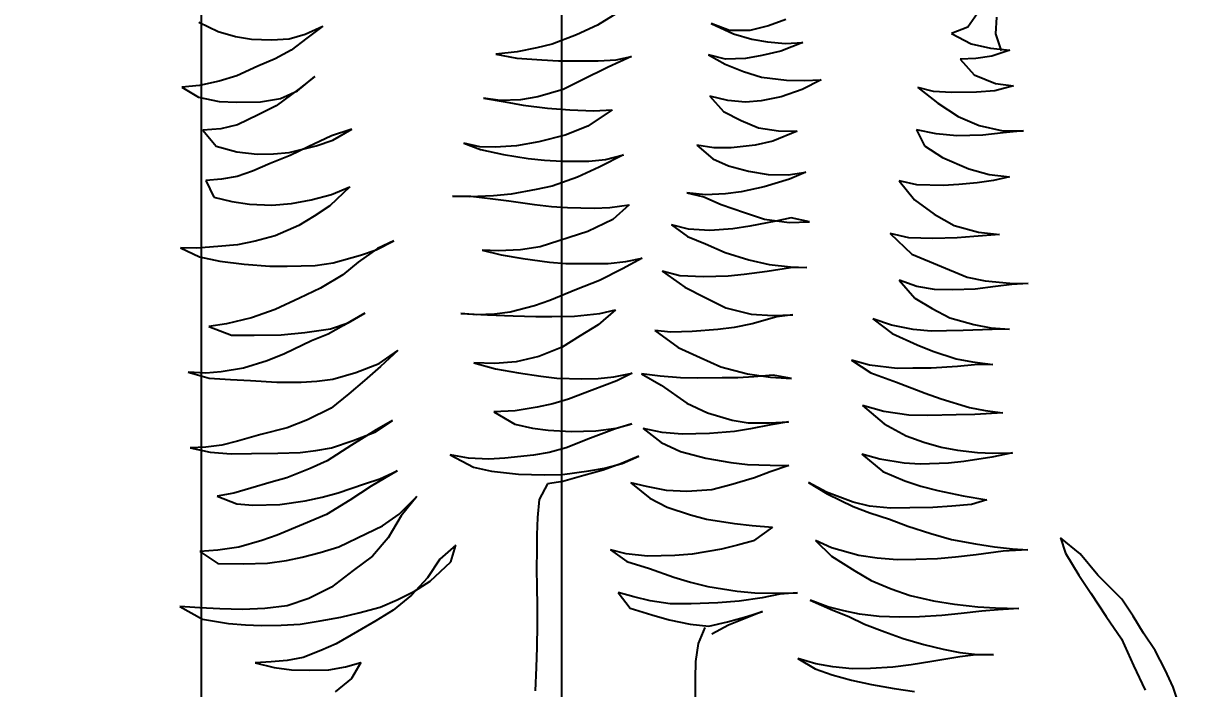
# Model space of a CAD drawing. Header units: metres. Extents: x -58 to 722, y -1100 to 345.
# Drawn here: x 36.4622 to 36.9452, y 104.2636 to 104.5405 of the extents above; entities that cross this region are included whole.
import ezdxf

# ---------------------------------------------------------------- set-up
doc = ezdxf.new("R2010")
doc.units = ezdxf.units.M
doc.header["$MEASUREMENT"] = 0
doc.linetypes.add('CENTER2', pattern=[1.125, 0.75, -0.125, 0.125, -0.125])
doc.linetypes.add('CENTERX2', pattern=[4, 2.5, -0.5, 0.5, -0.5])
doc.layers.get('0').update_dxf_attribs({"color": 255})
doc.layers.get('DEFPOINTS').update_dxf_attribs({"color": 250})
for name, color, linetype in [('FSR_ARQ_005VEGETACION', 64, 'Continuous'), ('FSR_ARQ_015COTAS', 125, 'Continuous'), ('FSR_ARQ_016EJES', 135, 'CENTER2')]:
    doc.layers.add(name, color=color, linetype=linetype)
doc.styles.add('style1', font='arial.ttf')
doc.dimstyles.new('PP_PACO', dxfattribs={"dimtxt": 0.18, "dimasz": 0.075, "dimexe": 0.075, "dimexo": 0, "dimgap": 0, "dimtad": 0, "dimtih": 1, "dimtoh": 1, "dimzin": 1, "dimdsep": 46, "dimtxsty": 'style1', "dimcen": 0.15, "dimse1": 1, "dimse2": 1, "dimclrd": 256, "dimclre": 256, "dimadec": 0, "dimazin": 0, "dimtfac": 1, "dimtmove": 0, "dimatfit": 3, "dimfxl": 0.075, "dimarcsym": 0})

# ---------------------------------------------------------------- blocks, each defined once
blk = doc.blocks.new('arbustos 01')
at = {"layer": 'FSR_ARQ_005VEGETACION', "color": 103}
for p, q in [((188.89472, -31.44592), (188.90008, -31.45369)), ((189.06209, -31.44699), (189.07142, -31.45276)), ((188.88722, -31.45676), (188.88681, -31.44906)), ((188.98425, -31.45004), (188.99225, -31.45306)), ((188.99225, -31.45306), (189.00094, -31.45523)), ((189.01877, -31.45188), (189.00844, -31.4567)), ((189.01034, -31.45518), (189.01877, -31.45188)), ((189.07142, -31.45276), (189.0811, -31.45717)), ((189.20661, -31.45682), (189.19845, -31.45312)), ((189.19845, -31.45312), (189.20573, -31.45869)), ((189.25576, -31.45133), (189.24681, -31.45566)), ((188.88462, -31.46454), (188.88722, -31.45676)), ((188.90774, -31.45652), (188.89861, -31.46136)), ((188.90008, -31.45369), (188.90774, -31.45652)), ((189.00844, -31.4567), (189.00003, -31.45915)), ((189.00094, -31.45523), (189.01034, -31.45518)), ((189.0811, -31.45717), (189.09233, -31.46143)), ((189.20573, -31.45869), (189.21301, -31.46426)), ((189.21393, -31.45897), (189.20661, -31.45682)), ((189.23874, -31.45794), (189.23137, -31.45921)), ((189.24681, -31.45566), (189.23874, -31.45794)), ((188.88969, -31.46329), (188.88079, -31.4642)), ((188.88079, -31.4642), (188.88913, -31.46704)), ((188.89861, -31.46136), (188.88969, -31.46329)), ((188.98445, -31.46116), (188.97642, -31.46071)), ((188.97642, -31.46071), (188.98662, -31.46478)), ((188.99283, -31.46042), (188.98445, -31.46116)), ((189.00003, -31.45915), (188.99283, -31.46042)), ((189.09233, -31.46143), (189.09949, -31.46323)), ((189.09949, -31.46323), (189.10852, -31.46506)), ((189.22213, -31.45943), (189.21393, -31.45897)), ((189.23137, -31.45921), (189.22213, -31.45943)), ((188.88913, -31.46704), (188.89647, -31.46817)), ((188.89647, -31.46817), (188.90364, -31.46844)), ((188.90364, -31.46844), (188.89722, -31.4757)), ((188.98662, -31.46478), (188.99548, -31.46678)), ((188.99548, -31.46678), (189.00299, -31.46808)), ((189.00299, -31.46808), (189.01222, -31.46837)), ((189.01222, -31.46837), (189.02011, -31.46643)), ((189.02011, -31.46643), (189.01236, -31.47077)), ((189.06282, -31.46872), (189.05566, -31.46725)), ((189.05566, -31.46725), (189.06654, -31.47219)), ((189.07102, -31.46917), (189.06282, -31.46872)), ((189.0782, -31.46927), (189.07102, -31.46917)), ((189.08949, -31.46925), (189.0782, -31.46927)), ((189.09719, -31.46867), (189.08949, -31.46925)), ((189.10866, -31.46797), (189.09719, -31.46867)), ((189.10852, -31.46506), (189.11843, -31.46605)), ((189.11843, -31.46605), (189.10866, -31.46797)), ((189.21301, -31.46426), (189.22047, -31.46829)), ((189.22047, -31.46829), (189.22846, -31.47165)), ((189.00393, -31.47407), (188.99552, -31.4767)), ((189.01236, -31.47077), (189.00393, -31.47407)), ((189.06654, -31.47219), (189.0786, -31.47817)), ((189.22846, -31.47165), (189.23815, -31.47606)), ((188.88742, -31.47967), (188.87903, -31.48076)), ((188.89722, -31.4757), (188.88742, -31.47967)), ((188.97583, -31.47831), (188.96797, -31.47803)), ((188.96797, -31.47803), (188.9768, -31.48243)), ((188.98404, -31.47808), (188.97583, -31.47831)), ((188.99552, -31.4767), (188.98404, -31.47808)), ((189.0786, -31.47817), (189.08726, -31.48239)), ((189.21019, -31.48303), (189.20207, -31.47642)), ((189.20207, -31.47642), (189.20934, -31.48216)), ((189.23815, -31.47606), (189.24632, -31.47856)), ((189.24632, -31.47856), (189.25536, -31.48057)), ((188.87903, -31.48076), (188.88771, -31.4831)), ((188.88771, -31.4831), (188.89608, -31.48372)), ((188.89608, -31.48372), (188.90771, -31.48388)), ((188.90771, -31.48388), (188.91609, -31.48331)), ((188.9233, -31.48153), (188.91397, -31.48875)), ((188.91609, -31.48331), (188.9233, -31.48153)), ((188.9768, -31.48243), (188.9865, -31.48581)), ((189.0111, -31.48751), (189.01951, -31.48557)), ((189.01951, -31.48557), (189.01308, -31.49266)), ((189.08726, -31.48239), (189.09901, -31.4858)), ((189.20934, -31.48216), (189.22001, -31.49)), ((189.218, -31.48656), (189.21019, -31.48303)), ((189.25536, -31.48057), (189.26355, -31.48136)), ((189.26355, -31.48136), (189.25597, -31.48605)), ((188.91397, -31.48875), (188.90465, -31.49495)), ((188.9865, -31.48581), (188.99571, -31.48764)), ((188.99571, -31.48764), (189.00289, -31.48825)), ((189.00289, -31.48825), (189.0111, -31.48751)), ((189.1058, -31.48965), (189.09449, -31.49103)), ((189.09901, -31.4858), (189.10703, -31.48727)), ((189.11402, -31.48822), (189.1058, -31.48965)), ((189.10703, -31.48727), (189.11643, -31.48757)), ((189.12414, -31.48648), (189.11402, -31.48822)), ((189.11643, -31.48757), (189.12414, -31.48648)), ((189.22721, -31.48822), (189.218, -31.48656)), ((189.22001, -31.49), (189.22833, -31.49422)), ((189.23815, -31.48837), (189.22721, -31.48822)), ((189.24637, -31.48797), (189.23815, -31.48837)), ((189.25597, -31.48605), (189.24637, -31.48797)), ((188.90465, -31.49495), (188.89485, -31.4991)), ((189.01308, -31.49266), (189.00499, -31.49683)), ((189.0731, -31.49228), (189.06456, -31.49182)), ((189.06456, -31.49182), (189.07592, -31.49933)), ((189.08422, -31.49192), (189.0731, -31.49228)), ((189.09449, -31.49103), (189.08422, -31.49192)), ((189.22833, -31.49422), (189.23784, -31.49879)), ((188.88404, -31.50151), (188.87447, -31.50155)), ((188.87447, -31.50155), (188.88386, -31.50254)), ((188.89485, -31.4991), (188.88404, -31.50151)), ((188.9148, -31.50296), (188.92389, -31.50103)), ((188.92389, -31.50103), (188.9202, -31.5085)), ((188.98766, -31.50155), (188.97911, -31.50178)), ((188.99691, -31.50014), (188.98766, -31.50155)), ((189.00499, -31.49683), (188.99691, -31.50014)), ((189.07592, -31.49933), (189.08629, -31.50358)), ((189.1938, -31.50589), (189.18498, -31.50081)), ((189.18498, -31.50081), (189.19434, -31.50385)), ((189.23784, -31.49879), (189.24551, -31.50061)), ((189.24551, -31.50061), (189.25388, -31.50123)), ((189.25388, -31.50123), (189.2478, -31.50868)), ((188.88386, -31.50254), (188.89325, -31.50352)), ((188.89325, -31.50352), (188.90521, -31.50385)), ((188.90521, -31.50385), (188.9148, -31.50296)), ((188.97911, -31.50178), (188.99033, -31.50638)), ((188.99033, -31.50638), (188.99851, -31.5082)), ((189.08629, -31.50358), (189.09856, -31.50665)), ((189.09856, -31.50665), (189.10879, -31.5085)), ((189.20146, -31.50856), (189.1938, -31.50589)), ((189.19434, -31.50385), (189.20522, -31.50895)), ((188.9202, -31.5085), (188.91192, -31.51386)), ((188.99851, -31.5082), (189.00961, -31.50937)), ((189.00961, -31.50937), (189.01764, -31.50948)), ((189.01764, -31.50948), (189.02553, -31.50822)), ((189.02553, -31.50822), (189.01809, -31.51445)), ((189.10879, -31.5085), (189.1187, -31.50915)), ((189.12552, -31.51026), (189.11489, -31.51251)), ((189.1187, -31.50915), (189.12588, -31.5089)), ((189.13326, -31.50729), (189.12552, -31.51026)), ((189.12588, -31.5089), (189.13326, -31.50729)), ((189.2139, -31.51163), (189.20146, -31.50856)), ((189.20522, -31.50895), (189.21354, -31.513)), ((189.22124, -31.51225), (189.2139, -31.51163)), ((189.22877, -31.51235), (189.22124, -31.51225)), ((189.23819, -31.51128), (189.22877, -31.51235)), ((189.2478, -31.50868), (189.23819, -31.51128)), ((188.91192, -31.51386), (188.89971, -31.51917)), ((189.01086, -31.51777), (189.0016, -31.52021)), ((189.01809, -31.51445), (189.01086, -31.51777)), ((189.06767, -31.51478), (189.05932, -31.51261)), ((189.05932, -31.51261), (189.0707, -31.51841)), ((189.07535, -31.51557), (189.06767, -31.51478)), ((189.08783, -31.51557), (189.07535, -31.51557)), ((189.09588, -31.51516), (189.08783, -31.51557)), ((189.10341, -31.51441), (189.09588, -31.51516)), ((189.11489, -31.51251), (189.10341, -31.51441)), ((189.21354, -31.513), (189.22272, -31.51671)), ((189.22272, -31.51671), (189.23088, -31.52024)), ((188.89027, -31.52177), (188.88085, -31.52284)), ((188.88085, -31.52284), (188.88835, -31.52448)), ((188.89971, -31.51917), (188.89027, -31.52177)), ((188.98328, -31.52184), (188.97509, -31.5207)), ((188.97509, -31.5207), (188.98257, -31.52388)), ((188.99251, -31.52179), (188.98328, -31.52184)), ((189.0016, -31.52021), (188.99251, -31.52179)), ((189.0707, -31.51841), (189.08072, -31.52299)), ((189.08072, -31.52299), (189.09229, -31.52708)), ((189.23088, -31.52024), (189.23803, -31.52273)), ((189.23803, -31.52273), (189.2452, -31.52386)), ((188.88835, -31.52448), (188.89586, -31.52561)), ((188.89586, -31.52561), (188.90439, -31.52641)), ((188.90439, -31.52641), (188.91157, -31.52685)), ((188.91157, -31.52685), (188.92371, -31.5265)), ((188.92371, -31.5265), (188.93195, -31.52473)), ((188.93195, -31.52473), (188.92482, -31.53353)), ((188.98257, -31.52388), (188.99432, -31.52746)), ((188.99432, -31.52746), (189.00489, -31.52983)), ((189.09229, -31.52708), (189.0998, -31.52872)), ((189.19432, -31.53103), (189.18599, -31.5275)), ((189.18599, -31.5275), (189.1951, -31.53617)), ((189.2452, -31.52386), (189.25254, -31.52447)), ((189.25254, -31.52447), (189.24884, -31.53228)), ((188.92482, -31.53353), (188.91567, -31.54007)), ((189.00489, -31.52983), (189.01223, -31.53061)), ((189.01223, -31.53061), (189.02145, -31.53108)), ((189.02229, -31.53212), (189.01421, -31.5356)), ((189.02145, -31.53108), (189.03002, -31.53017)), ((189.03002, -31.53017), (189.02229, -31.53212)), ((189.0998, -31.52872), (189.11139, -31.53076)), ((189.11238, -31.53385), (189.10056, -31.53557)), ((189.11139, -31.53076), (189.11942, -31.53155)), ((189.11974, -31.53293), (189.11238, -31.53385)), ((189.11942, -31.53155), (189.13036, -31.53204)), ((189.13002, -31.5317), (189.11974, -31.53293)), ((189.1384, -31.53181), (189.13002, -31.5317)), ((189.13036, -31.53204), (189.1384, -31.53181)), ((189.20386, -31.53338), (189.19432, -31.53103)), ((189.2129, -31.53522), (189.20386, -31.53338)), ((189.24884, -31.53228), (189.24044, -31.53422)), ((189.01421, -31.5356), (189.00339, -31.53938)), ((189.06566, -31.53698), (189.05678, -31.53583)), ((189.05678, -31.53583), (189.06438, -31.5426)), ((189.07301, -31.53725), (189.06566, -31.53698)), ((189.08532, -31.53707), (189.07301, -31.53725)), ((189.09268, -31.53649), (189.08532, -31.53707)), ((189.10056, -31.53557), (189.09268, -31.53649)), ((189.1951, -31.53617), (189.20239, -31.54106)), ((189.22195, -31.53585), (189.2129, -31.53522)), ((189.23239, -31.53548), (189.22195, -31.53585)), ((189.24044, -31.53422), (189.23239, -31.53548)), ((188.91567, -31.54007), (188.90653, -31.54525)), ((188.97341, -31.54359), (188.98181, -31.54182)), ((188.98281, -31.54389), (188.97341, -31.54359)), ((188.98181, -31.54182), (188.98897, -31.54329)), ((188.99411, -31.54233), (188.98281, -31.54389)), ((188.98897, -31.54329), (189.00091, -31.54567)), ((189.00339, -31.53938), (188.99411, -31.54233)), ((189.06438, -31.5426), (189.07594, -31.54806)), ((189.20239, -31.54106), (189.20951, -31.54526)), ((188.89521, -31.54834), (188.88545, -31.54941)), ((188.88545, -31.54941), (188.8974, -31.55042)), ((188.90653, -31.54525), (188.89521, -31.54834)), ((188.93606, -31.54907), (188.92602, -31.55851)), ((188.92749, -31.551), (188.93606, -31.54907)), ((189.00091, -31.54567), (189.00876, -31.54681)), ((189.00876, -31.54681), (189.01952, -31.54764)), ((189.01952, -31.54764), (189.02927, -31.54709)), ((189.02927, -31.54709), (189.03717, -31.54497)), ((189.03717, -31.54497), (189.02974, -31.55034)), ((189.07594, -31.54806), (189.0979, -31.5552)), ((189.20951, -31.54526), (189.22039, -31.55002)), ((189.22039, -31.55002), (189.22976, -31.55254)), ((188.8974, -31.55042), (188.90509, -31.55104)), ((188.90509, -31.55104), (188.91637, -31.55137)), ((188.91637, -31.55137), (188.92749, -31.551)), ((189.02149, -31.55382), (189.01237, -31.5578)), ((189.02974, -31.55034), (189.02149, -31.55382)), ((189.0979, -31.5552), (189.10694, -31.55652)), ((189.17379, -31.55657), (189.16564, -31.55236)), ((189.16564, -31.55236), (189.17312, -31.55588)), ((189.22976, -31.55254), (189.23794, -31.55419)), ((189.23794, -31.55419), (189.247, -31.555)), ((189.247, -31.555), (189.25673, -31.55582)), ((188.92602, -31.55851), (188.90039, -31.56927)), ((189.01237, -31.5578), (189.00138, -31.56124)), ((189.05831, -31.56201), (189.05081, -31.56037)), ((189.05081, -31.56037), (189.0598, -31.56528)), ((189.10586, -31.56061), (189.09353, -31.56232)), ((189.11597, -31.55886), (189.10586, -31.56061)), ((189.10694, -31.55652), (189.11719, -31.557)), ((189.12472, -31.55676), (189.11597, -31.55886)), ((189.11719, -31.557), (189.12472, -31.55676)), ((189.17312, -31.55588), (189.18209, -31.56233)), ((189.18094, -31.55906), (189.17379, -31.55657)), ((189.19355, -31.56265), (189.18094, -31.55906)), ((189.25548, -31.55973), (189.24605, -31.56183)), ((189.26426, -31.55558), (189.25548, -31.55973)), ((189.25673, -31.55582), (189.26426, -31.55558)), ((188.98219, -31.5644), (188.97466, -31.56481)), ((188.97466, -31.56481), (188.98218, -31.56491)), ((188.98218, -31.56491), (188.99293, -31.5666)), ((188.99195, -31.56333), (188.98219, -31.5644)), ((189.00138, -31.56124), (188.99195, -31.56333)), ((189.0665, -31.56281), (189.05831, -31.56201)), ((189.0598, -31.56528), (189.0705, -31.57073)), ((189.07385, -31.56291), (189.0665, -31.56281)), ((189.08599, -31.5629), (189.07385, -31.56291)), ((189.09353, -31.56232), (189.08599, -31.5629)), ((189.18209, -31.56233), (189.1892, -31.56807)), ((189.20191, -31.56379), (189.19355, -31.56265)), ((189.2149, -31.56414), (189.20191, -31.56379)), ((189.22293, -31.56408), (189.2149, -31.56414)), ((189.23474, -31.56321), (189.22293, -31.56408)), ((189.24605, -31.56183), (189.23474, -31.56321)), ((188.89216, -31.57087), (188.88069, -31.57191)), ((188.90039, -31.56927), (188.89216, -31.57087)), ((188.92376, -31.57352), (188.93184, -31.57055)), ((188.93184, -31.57055), (188.92471, -31.57884)), ((188.99293, -31.5666), (189.00351, -31.56794)), ((189.00351, -31.56794), (189.01103, -31.56872)), ((189.01103, -31.56872), (189.02231, -31.56905)), ((189.02231, -31.56905), (189.03326, -31.56851)), ((189.04149, -31.5664), (189.03096, -31.57378)), ((189.03326, -31.56851), (189.04149, -31.5664)), ((189.0705, -31.57073), (189.08104, -31.57497)), ((189.1892, -31.56807), (189.19954, -31.57436)), ((188.88069, -31.57191), (188.87231, -31.57214)), ((188.87231, -31.57214), (188.87983, -31.57258)), ((188.87983, -31.57258), (188.88734, -31.57354)), ((188.88734, -31.57354), (188.89673, -31.57469)), ((188.89673, -31.57469), (188.90715, -31.57501)), ((188.90715, -31.57501), (188.91553, -31.57495)), ((188.91553, -31.57495), (188.92376, -31.57352)), ((189.03096, -31.57378), (189.02166, -31.57861)), ((189.08104, -31.57497), (189.09346, -31.57993)), ((189.19954, -31.57436), (189.20923, -31.57894)), ((188.92471, -31.57884), (188.91661, -31.58368)), ((189.02166, -31.57861), (189.01202, -31.58344)), ((189.09346, -31.57993), (189.1006, -31.58242)), ((189.20923, -31.57894), (189.22044, -31.58422)), ((188.91661, -31.58368), (188.90852, -31.58802)), ((188.99026, -31.58691), (188.98103, -31.58661)), ((188.98103, -31.58661), (188.98854, -31.58757)), ((188.98854, -31.58757), (188.99995, -31.5908)), ((189.00036, -31.58636), (188.99026, -31.58691)), ((189.01202, -31.58344), (189.00036, -31.58636)), ((189.07029, -31.58594), (189.06313, -31.58431)), ((189.06313, -31.58431), (189.07108, -31.59125)), ((189.08207, -31.5873), (189.07029, -31.58594)), ((189.0925, -31.58744), (189.08207, -31.5873)), ((189.09985, -31.58737), (189.0925, -31.58744)), ((189.11046, -31.587), (189.09985, -31.58737)), ((189.1006, -31.58242), (189.11185, -31.58531)), ((189.12226, -31.58665), (189.11046, -31.587)), ((189.11185, -31.58531), (189.11902, -31.58626)), ((189.11902, -31.58626), (189.12722, -31.58654)), ((189.13458, -31.58596), (189.12226, -31.58665)), ((189.12722, -31.58654), (189.13458, -31.58596)), ((189.18667, -31.59026), (189.17904, -31.58588)), ((189.17904, -31.58588), (189.18888, -31.59149)), ((189.22044, -31.58422), (189.23133, -31.58796)), ((188.88948, -31.59255), (188.88092, -31.59329)), ((188.89736, -31.59112), (188.88948, -31.59255)), ((188.90852, -31.58802), (188.89736, -31.59112)), ((188.92537, -31.59338), (188.93549, -31.59146)), ((188.94407, -31.5885), (188.93509, -31.59522)), ((188.93549, -31.59146), (188.94407, -31.5885)), ((188.99995, -31.5908), (189.00814, -31.59245)), ((189.00814, -31.59245), (189.01582, -31.59341)), ((189.07108, -31.59125), (189.07939, -31.59632)), ((189.19484, -31.5931), (189.18667, -31.59026)), ((189.18888, -31.59149), (189.19601, -31.59551)), ((189.23133, -31.58796), (189.24292, -31.59085)), ((189.25111, -31.59199), (189.24063, -31.59595)), ((189.24292, -31.59085), (189.25111, -31.59199)), ((188.88092, -31.59329), (188.88895, -31.5934)), ((188.88895, -31.5934), (188.90228, -31.59392)), ((188.90228, -31.59392), (188.90997, -31.59402)), ((188.90997, -31.59402), (188.91715, -31.59412)), ((188.91715, -31.59412), (188.92537, -31.59338)), ((188.93509, -31.59522), (188.92356, -31.60054)), ((189.01582, -31.59341), (189.02761, -31.59425)), ((189.02761, -31.59425), (189.03752, -31.59456)), ((189.04488, -31.5938), (189.03417, -31.6017)), ((189.03752, -31.59456), (189.04488, -31.5938)), ((189.07939, -31.59632), (189.08769, -31.60157)), ((189.20679, -31.59481), (189.19484, -31.5931)), ((189.19601, -31.59551), (189.20366, -31.5987)), ((189.21772, -31.59581), (189.20679, -31.59481)), ((189.2302, -31.59598), (189.21772, -31.59581)), ((189.24063, -31.59595), (189.2302, -31.59598)), ((188.91634, -31.60334), (188.90552, -31.60696)), ((188.92356, -31.60054), (188.91634, -31.60334)), ((189.03417, -31.6017), (189.02385, -31.60634)), ((189.08769, -31.60157), (189.09858, -31.60582)), ((189.1724, -31.60904), (189.16376, -31.60311)), ((189.16376, -31.60311), (189.17169, -31.61057)), ((189.20366, -31.5987), (189.21606, -31.60468)), ((188.89798, -31.60839), (188.88856, -31.60963)), ((188.90552, -31.60696), (188.89798, -31.60839)), ((188.9539, -31.60762), (188.94493, -31.61348)), ((188.94566, -31.6099), (188.9539, -31.60762)), ((189.02385, -31.60634), (189.01439, -31.61066)), ((189.09858, -31.60582), (189.10897, -31.60835)), ((189.10897, -31.60835), (189.11888, -31.60917)), ((189.12863, -31.60879), (189.1185, -31.61156)), ((189.11888, -31.60917), (189.12863, -31.60879)), ((189.18311, -31.61329), (189.1724, -31.60904)), ((189.21606, -31.60468), (189.22422, -31.60787)), ((189.22422, -31.60787), (189.23512, -31.61126)), ((188.88856, -31.60963), (188.89711, -31.60975)), ((188.89711, -31.60975), (188.90496, -31.61054)), ((188.90496, -31.61054), (188.91709, -31.61122)), ((188.91709, -31.61122), (188.92564, -31.61134)), ((188.92564, -31.61134), (188.93282, -31.61143)), ((188.93282, -31.61143), (188.94566, -31.6099)), ((188.94493, -31.61348), (188.93308, -31.61776)), ((188.98166, -31.61603), (188.99023, -31.61443)), ((188.99023, -31.61443), (188.99911, -31.61524)), ((189.00203, -31.61391), (188.99141, -31.61548)), ((189.01439, -31.61066), (189.00203, -31.61391)), ((189.05111, -31.61389), (189.04197, -31.61907)), ((189.04237, -31.61497), (189.05111, -31.61389)), ((189.06391, -31.61526), (189.05538, -31.61361)), ((189.05538, -31.61361), (189.06252, -31.61713)), ((189.10788, -31.61347), (189.0976, -31.61504)), ((189.1185, -31.61156), (189.10788, -31.61347)), ((189.17169, -31.61057), (189.17913, -31.617)), ((189.19384, -31.61634), (189.18311, -31.61329)), ((189.23512, -31.61126), (189.24535, -31.61294)), ((189.24535, -31.61294), (189.25253, -31.61355)), ((189.26074, -31.61315), (189.25096, -31.61592)), ((189.25253, -31.61355), (189.26074, -31.61315)), ((188.93308, -31.61776), (188.91984, -31.62288)), ((188.99141, -31.61548), (188.98166, -31.61603)), ((188.99911, -31.61524), (189.00646, -31.61568)), ((189.00646, -31.61568), (189.01381, -31.61578)), ((189.01381, -31.61578), (189.02526, -31.61594)), ((189.02526, -31.61594), (189.03296, -31.6157)), ((189.04197, -31.61907), (189.03006, -31.62746)), ((189.03296, -31.6157), (189.04237, -31.61497)), ((189.06252, -31.61713), (189.07392, -31.62138)), ((189.07108, -31.61605), (189.06391, -31.61526)), ((189.0786, -31.61615), (189.07108, -31.61605)), ((189.09023, -31.61596), (189.0786, -31.61615)), ((189.0976, -31.61504), (189.09023, -31.61596)), ((189.17913, -31.617), (189.1864, -31.62308)), ((189.20118, -31.6173), (189.19384, -31.61634)), ((189.20836, -31.61774), (189.20118, -31.6173)), ((189.21964, -31.61772), (189.20836, -31.61774)), ((189.23179, -31.61703), (189.21964, -31.61772)), ((189.24103, -31.61647), (189.23179, -31.61703)), ((189.25096, -31.61592), (189.24103, -31.61647)), ((188.91984, -31.62288), (188.91245, -31.62552)), ((189.07392, -31.62138), (189.0848, -31.62564)), ((189.1864, -31.62308), (189.19452, -31.62969)), ((188.89941, -31.62944), (188.8922, -31.63089)), ((188.91245, -31.62552), (188.89941, -31.62944)), ((188.94883, -31.62858), (188.9388, -31.63699)), ((188.93905, -31.63135), (188.94883, -31.62858)), ((189.03006, -31.62746), (189.0206, -31.63195)), ((189.0848, -31.62564), (189.09212, -31.62779)), ((189.09212, -31.62779), (189.09929, -31.62925)), ((189.09929, -31.62925), (189.10952, -31.63093)), ((189.19452, -31.62969), (189.20556, -31.63514)), ((188.8922, -31.63089), (188.88398, -31.63197)), ((188.88398, -31.63197), (188.89697, -31.63266)), ((188.89697, -31.63266), (188.90552, -31.63278)), ((188.90552, -31.63278), (188.91868, -31.63313)), ((188.91868, -31.63313), (188.9274, -31.63307)), ((188.9274, -31.63307), (188.93905, -31.63135)), ((189.00909, -31.63538), (189.00173, -31.63648)), ((189.0206, -31.63195), (189.00909, -31.63538)), ((189.10952, -31.63093), (189.11926, -31.6314)), ((189.11926, -31.6314), (189.10961, -31.63709)), ((189.17436, -31.64087), (189.16623, -31.63546)), ((189.16623, -31.63546), (189.17369, -31.63984)), ((189.20556, -31.63514), (189.21491, -31.63886)), ((188.9388, -31.63699), (188.92864, -31.64249)), ((188.99181, -31.63651), (188.9831, -31.63605)), ((188.9831, -31.63605), (188.99128, -31.63753)), ((188.99128, -31.63753), (189.00066, -31.63937)), ((189.00173, -31.63648), (188.99181, -31.63651)), ((189.00066, -31.63937), (189.008, -31.64049)), ((189.008, -31.64049), (189.01961, -31.64151)), ((189.03226, -31.64185), (189.04151, -31.64095)), ((189.04151, -31.64095), (189.05025, -31.63919)), ((189.05025, -31.63919), (189.04196, -31.64557)), ((189.06273, -31.63901), (189.05558, -31.63704)), ((189.05558, -31.63704), (189.06358, -31.63954)), ((189.07212, -31.64017), (189.06273, -31.63901)), ((189.06358, -31.63954), (189.07464, -31.64362)), ((189.08357, -31.64049), (189.07212, -31.64017)), ((189.09418, -31.63995), (189.08357, -31.64049)), ((189.10138, -31.63903), (189.09418, -31.63995)), ((189.10961, -31.63709), (189.10138, -31.63903)), ((189.17369, -31.63984), (189.18522, -31.64683)), ((189.18439, -31.64477), (189.17436, -31.64087)), ((189.21491, -31.63886), (189.22701, -31.64193)), ((188.92056, -31.64546), (188.91249, -31.64775)), ((188.92864, -31.64249), (188.92056, -31.64546)), ((189.01961, -31.64151), (189.03226, -31.64185)), ((189.04196, -31.64557), (189.03301, -31.64973)), ((189.07464, -31.64362), (189.08586, -31.64805)), ((189.19444, -31.64816), (189.18439, -31.64477)), ((189.22701, -31.64193), (189.23791, -31.64498)), ((189.23791, -31.64498), (189.24507, -31.64679)), ((188.88852, -31.6505), (188.87946, -31.65038)), ((188.87946, -31.65038), (188.88901, -31.65239)), ((188.8957, -31.65025), (188.88852, -31.6505)), ((188.90495, -31.64918), (188.8957, -31.65025)), ((188.91249, -31.64775), (188.90495, -31.64918)), ((188.94921, -31.65098), (188.93953, -31.65906)), ((188.9408, -31.65326), (188.94921, -31.65098)), ((189.03301, -31.64973), (189.02134, -31.65282)), ((189.05995, -31.65539), (189.0523, -31.65187)), ((189.0523, -31.65187), (189.06029, -31.6554)), ((189.08586, -31.64805), (189.0937, -31.65021)), ((189.0937, -31.65021), (189.10103, -31.6515)), ((189.10103, -31.6515), (189.11418, -31.65288)), ((189.13951, -31.65134), (189.12866, -31.65701)), ((189.13111, -31.65294), (189.13951, -31.65134)), ((189.18522, -31.64683), (189.19641, -31.65417)), ((189.2016, -31.64928), (189.19444, -31.64816)), ((189.20894, -31.65023), (189.2016, -31.64928)), ((189.2192, -31.65054), (189.20894, -31.65023)), ((189.23133, -31.65071), (189.2192, -31.65054)), ((189.24074, -31.65084), (189.23133, -31.65071)), ((189.25049, -31.65011), (189.24074, -31.65084)), ((189.24507, -31.64679), (189.25258, -31.64775)), ((189.25975, -31.64802), (189.25049, -31.65011)), ((189.25258, -31.64775), (189.25975, -31.64802)), ((188.88901, -31.65239), (188.90197, -31.65444)), ((188.90197, -31.65444), (188.90914, -31.65522)), ((188.90914, -31.65522), (188.92213, -31.65557)), ((188.92213, -31.65557), (188.92966, -31.65516)), ((188.92966, -31.65516), (188.9408, -31.65326)), ((188.99154, -31.65617), (188.98299, -31.65623)), ((188.98299, -31.65623), (188.9915, -31.65925)), ((189.00198, -31.6558), (188.99154, -31.65617)), ((189.00968, -31.65488), (189.00198, -31.6558)), ((189.02134, -31.65282), (189.00968, -31.65488)), ((189.06812, -31.65755), (189.05995, -31.65539)), ((189.06029, -31.6554), (189.0688, -31.65842)), ((189.11418, -31.65288), (189.1217, -31.65332)), ((189.12866, -31.65701), (189.12043, -31.65895)), ((189.1217, -31.65332), (189.13111, -31.65294)), ((189.19641, -31.65417), (189.20422, -31.65769)), ((188.93953, -31.65906), (188.92921, -31.66336)), ((188.9915, -31.65925), (188.99882, -31.66191)), ((188.99882, -31.66191), (189.00972, -31.66514)), ((189.07546, -31.65868), (189.06812, -31.65755)), ((189.0688, -31.65842), (189.07765, -31.66093)), ((189.08758, -31.66038), (189.07546, -31.65868)), ((189.07765, -31.66093), (189.08736, -31.66363)), ((189.09595, -31.6605), (189.08758, -31.66038)), ((189.10793, -31.66032), (189.09595, -31.6605)), ((189.12043, -31.65895), (189.10793, -31.66032)), ((189.17202, -31.66238), (189.16403, -31.65869)), ((189.16403, -31.65869), (189.17607, -31.66586)), ((189.17916, -31.6647), (189.17202, -31.66238)), ((189.20422, -31.65769), (189.21511, -31.66194)), ((189.21511, -31.66194), (189.22226, -31.66392)), ((188.9141, -31.66777), (188.90227, -31.67035)), ((188.92182, -31.66583), (188.9141, -31.66777)), ((188.92921, -31.66336), (188.92182, -31.66583)), ((188.97382, -31.66414), (188.9652, -31.66932)), ((188.96556, -31.66864), (188.97382, -31.66414)), ((189.00972, -31.66514), (189.01858, -31.66748)), ((189.01858, -31.66748), (189.03002, -31.66832)), ((189.03002, -31.66832), (189.03943, -31.66777)), ((189.03943, -31.66777), (189.04869, -31.66601)), ((189.05606, -31.66423), (189.04725, -31.67129)), ((189.04869, -31.66601), (189.05606, -31.66423)), ((189.08736, -31.66363), (189.09453, -31.66475)), ((189.09453, -31.66475), (189.09836, -31.67199)), ((189.17607, -31.66586), (189.1859, -31.67232)), ((189.19125, -31.66897), (189.17916, -31.6647)), ((189.22226, -31.66392), (189.23163, -31.66678)), ((189.23163, -31.66678), (189.23963, -31.66912)), ((188.90227, -31.67035), (188.8913, -31.67208)), ((188.8913, -31.67208), (188.89846, -31.67423)), ((188.94564, -31.67504), (188.95318, -31.67326)), ((188.9652, -31.66932), (188.95316, -31.67514)), ((188.95318, -31.67326), (188.96556, -31.66864)), ((189.04725, -31.67129), (189.03916, -31.67546)), ((189.09836, -31.67199), (189.09916, -31.68029)), ((189.16307, -31.67868), (189.15498, -31.67053)), ((189.15498, -31.67053), (189.16221, -31.67952)), ((189.1859, -31.67232), (189.19675, -31.67896)), ((189.19874, -31.67095), (189.19125, -31.66897)), ((189.20659, -31.6726), (189.19874, -31.67095)), ((189.21836, -31.6743), (189.20659, -31.6726)), ((189.24731, -31.67042), (189.2382, -31.67405)), ((189.23963, -31.66912), (189.24731, -31.67042)), ((188.89846, -31.67423), (188.90751, -31.67504)), ((188.90751, -31.67504), (188.91639, -31.67567)), ((188.91639, -31.67567), (188.92699, -31.67581)), ((188.92699, -31.67581), (188.93588, -31.67593)), ((188.93588, -31.67593), (188.94564, -31.67504)), ((188.94542, -31.67812), (188.93632, -31.68107)), ((188.95316, -31.67514), (188.94542, -31.67812)), ((189.03916, -31.67546), (189.02834, -31.67907)), ((189.17087, -31.68408), (189.16307, -31.67868)), ((189.23084, -31.67464), (189.21836, -31.6743)), ((189.2382, -31.67405), (189.23084, -31.67464)), ((188.93632, -31.68107), (188.9279, -31.68437)), ((188.99989, -31.68398), (188.99047, -31.68471)), ((189.00811, -31.68307), (188.99989, -31.68398)), ((189.02096, -31.68102), (189.00811, -31.68307)), ((189.02834, -31.67907), (189.02096, -31.68102)), ((189.09916, -31.68029), (189.0994, -31.68827)), ((189.16221, -31.67952), (189.16822, -31.68969)), ((189.17817, -31.68777), (189.17087, -31.68408)), ((189.19675, -31.67896), (189.20729, -31.68338)), ((189.20729, -31.68338), (189.21954, -31.68851)), ((188.91725, -31.68765), (188.90764, -31.69043)), ((188.9279, -31.68437), (188.91725, -31.68765)), ((188.99047, -31.68471), (188.99928, -31.69116)), ((189.0994, -31.68827), (189.09948, -31.69554)), ((189.19108, -31.69393), (189.17817, -31.68777)), ((189.21954, -31.68851), (189.22668, -31.691)), ((188.84822, -31.69704), (188.85738, -31.68964)), ((188.85738, -31.68964), (188.85506, -31.69679)), ((188.89667, -31.6925), (188.88776, -31.69392)), ((188.90764, -31.69043), (188.89667, -31.6925)), ((188.95063, -31.69785), (188.96316, -31.69426)), ((188.96316, -31.69426), (188.97055, -31.69094)), ((188.97055, -31.69094), (188.96327, -31.69819)), ((188.99928, -31.69116), (189.0066, -31.69314)), ((189.0066, -31.69314), (189.0141, -31.69495)), ((189.0141, -31.69495), (189.02758, -31.69718)), ((189.13918, -31.70075), (189.13689, -31.69303)), ((189.13689, -31.69303), (189.14432, -31.69962)), ((189.16822, -31.68969), (189.17546, -31.69817)), ((189.19959, -31.69644), (189.19108, -31.69393)), ((189.22668, -31.691), (189.23724, -31.69405)), ((189.23724, -31.69405), (189.24697, -31.69538)), ((188.96327, -31.69819), (188.95241, -31.70488)), ((189.02758, -31.69718), (189.0356, -31.69781)), ((189.0356, -31.69781), (189.04825, -31.69815)), ((189.04825, -31.69815), (189.05818, -31.69709)), ((189.06539, -31.6953), (189.05779, -31.70067)), ((189.05818, -31.69709), (189.06539, -31.6953)), ((189.09948, -31.69554), (189.09954, -31.70388)), ((189.14432, -31.69962), (189.15002, -31.70825)), ((189.17546, -31.69817), (189.18443, -31.70479)), ((189.20794, -31.69861), (189.19959, -31.69644)), ((189.21527, -31.70025), (189.20794, -31.69861)), ((189.22398, -31.70139), (189.21527, -31.70025)), ((189.25534, -31.696), (189.24689, -31.70153)), ((189.24697, -31.69538), (189.25534, -31.696)), ((189.04732, -31.70395), (189.03615, -31.7079)), ((189.05779, -31.70067), (189.04732, -31.70395)), ((189.09954, -31.70388), (189.09943, -31.71256)), ((189.1488, -31.70977), (189.13918, -31.70075)), ((189.18443, -31.70479), (189.19442, -31.71244)), ((189.23526, -31.70171), (189.22398, -31.70139)), ((189.24689, -31.70153), (189.23526, -31.70171)), ((189.02843, -31.71019), (189.02036, -31.71213)), ((189.03615, -31.7079), (189.02843, -31.71019)), ((189.15609, -31.71432), (189.1488, -31.70977)), ((189.15002, -31.70825), (189.15743, -31.71622)), ((188.98715, -31.71527), (188.97894, -31.71516)), ((188.97894, -31.71516), (188.98714, -31.71578)), ((188.98714, -31.71578), (188.99533, -31.71743)), ((188.99861, -31.71509), (188.98715, -31.71527)), ((189.00683, -31.71434), (188.99861, -31.71509)), ((189.02036, -31.71213), (189.00683, -31.71434)), ((189.05466, -31.71704), (189.06187, -31.71492)), ((189.06187, -31.71492), (189.0563, -31.7222)), ((189.09943, -31.71256), (189.09931, -31.7209)), ((189.16407, -31.71836), (189.15609, -31.71432)), ((189.15743, -31.71622), (189.16589, -31.72317)), ((189.19442, -31.71244), (189.20495, -31.71772)), ((188.95746, -31.72342), (188.96484, -31.72164)), ((188.97309, -31.7185), (188.96259, -31.72315)), ((188.96484, -31.72164), (188.97309, -31.7185)), ((188.99533, -31.71743), (189.00591, -31.71895)), ((189.00591, -31.71895), (189.01581, -31.71976)), ((189.01581, -31.71976), (189.02812, -31.72027)), ((189.02812, -31.72027), (189.03786, -31.72024)), ((189.03786, -31.72024), (189.04712, -31.71882)), ((189.04712, -31.71882), (189.05466, -31.71704)), ((189.09931, -31.7209), (189.09937, -31.72994)), ((189.17189, -31.72171), (189.16407, -31.71836)), ((189.18177, -31.72441), (189.17189, -31.72171)), ((189.20495, -31.71772), (189.21482, -31.7211)), ((189.21482, -31.7211), (189.22523, -31.72244)), ((189.26457, -31.72143), (189.25406, -31.72727)), ((189.25533, -31.72199), (189.26457, -31.72143)), ((188.95026, -31.72503), (188.95746, -31.72342)), ((188.96259, -31.72315), (188.9552, -31.72612)), ((189.00239, -31.72608), (188.99507, -31.72376)), ((188.99507, -31.72376), (189.00306, -31.72694)), ((189.01125, -31.72859), (189.00239, -31.72608)), ((189.00306, -31.72694), (189.01089, -31.73013)), ((189.04634, -31.72531), (189.03828, -31.72759)), ((189.0563, -31.7222), (189.04634, -31.72531)), ((189.16589, -31.72317), (189.17386, -31.72807)), ((189.19012, -31.72641), (189.18177, -31.72441)), ((189.19968, -31.72807), (189.19012, -31.72641)), ((189.22523, -31.72244), (189.23548, -31.72275)), ((189.23548, -31.72275), (189.24609, -31.72255)), ((189.24609, -31.72255), (189.25533, -31.72199)), ((189.01994, -31.73059), (189.01125, -31.72859)), ((189.0285, -31.72968), (189.01994, -31.73059)), ((189.03828, -31.72759), (189.0285, -31.72968)), ((189.20889, -31.72957), (189.19968, -31.72807)), ((189.2176, -31.73003), (189.20889, -31.72957)), ((189.22683, -31.73015), (189.2176, -31.73003)), ((189.23419, -31.72991), (189.22683, -31.73015)), ((189.24206, -31.72933), (189.23419, -31.72991)), ((189.25406, -31.72727), (189.24206, -31.72933))]:
    blk.add_line(p, q, dxfattribs=at)
at = {"layer": 'FSR_ARQ_005VEGETACION', "color": 104}
for p, q in [((188.87954, -31.69483), (188.87235, -31.69525)), ((188.88776, -31.69392), (188.87954, -31.69483)), ((188.84005, -31.70702), (188.84822, -31.69704)), ((188.85506, -31.69679), (188.84877, -31.70696)), ((188.87235, -31.69525), (188.8838, -31.69592)), ((188.8838, -31.69592), (188.89626, -31.69762)), ((188.89626, -31.69762), (188.90582, -31.69861)), ((188.90582, -31.69861), (188.91419, -31.69941)), ((188.91419, -31.69941), (188.92427, -31.69971)), ((188.92427, -31.69971), (188.93282, -31.69983)), ((188.93282, -31.69983), (188.94206, -31.6991)), ((188.94206, -31.6991), (188.95063, -31.69785)), ((188.95241, -31.70488), (188.94483, -31.7094)), ((188.82896, -31.71798), (188.84005, -31.70702)), ((188.84877, -31.70696), (188.84335, -31.71527)), ((188.94483, -31.7094), (188.93554, -31.7132)), ((188.84335, -31.71527), (188.8362, -31.72612)), ((188.92678, -31.71633), (188.91597, -31.71875)), ((188.93554, -31.7132), (188.92678, -31.71633)), ((188.82372, -31.72595), (188.82896, -31.71798)), ((188.89559, -31.72155), (188.88737, -31.72212)), ((188.90638, -31.72033), (188.89559, -31.72155)), ((188.91597, -31.71875), (188.90638, -31.72033)), ((188.819, -31.73375), (188.82372, -31.72595)), ((188.8362, -31.72612), (188.82905, -31.73645)), ((188.88737, -31.72212), (188.8766, -31.72232)), ((188.8766, -31.72232), (188.88617, -31.72296)), ((188.88617, -31.72296), (188.89368, -31.72358)), ((188.89368, -31.72358), (188.90324, -31.72473)), ((188.90324, -31.72473), (188.91212, -31.72554)), ((188.91212, -31.72554), (188.92254, -31.72619)), ((188.92254, -31.72619), (188.9316, -31.72632)), ((188.9316, -31.72632), (188.94118, -31.7261)), ((188.94118, -31.7261), (188.95026, -31.72503)), ((188.9552, -31.72612), (188.94797, -31.72962)), ((188.94797, -31.72962), (188.93852, -31.73308)), ((189.01089, -31.73013), (189.01853, -31.73416)), ((189.02177, -31.73118), (189.02479, -31.73859)), ((189.09937, -31.72994), (189.09941, -31.74022)), ((189.17386, -31.72807), (189.18234, -31.73297)), ((188.81359, -31.74171), (188.819, -31.73375)), ((188.82905, -31.73645), (188.82358, -31.74868)), ((188.9301, -31.73621), (188.92049, -31.73899)), ((188.93852, -31.73308), (188.9301, -31.73621)), ((189.18234, -31.73297), (189.19218, -31.73874)), ((188.80885, -31.75071), (188.81359, -31.74171)), ((188.90385, -31.74269), (188.89563, -31.74361)), ((188.91157, -31.74109), (188.90385, -31.74269)), ((188.92049, -31.73899), (188.91157, -31.74109)), ((189.02479, -31.73859), (189.02605, -31.74682)), ((189.09941, -31.74022), (189.09981, -31.74963)), ((189.19218, -31.73874), (189.19932, -31.74175)), ((189.19932, -31.74175), (189.20748, -31.74494)), ((188.89563, -31.74361), (188.88828, -31.74385)), ((188.88828, -31.74385), (188.89648, -31.74379)), ((188.89648, -31.74379), (188.90382, -31.74475)), ((188.90382, -31.74475), (188.91679, -31.7468)), ((188.91679, -31.7468), (188.92634, -31.74847)), ((188.92634, -31.74847), (188.93488, -31.74944)), ((188.96258, -31.74931), (188.97046, -31.74787)), ((188.97046, -31.74787), (188.9787, -31.74542)), ((188.9787, -31.74542), (188.97077, -31.75027)), ((189.02605, -31.74682), (189.02628, -31.75469)), ((189.18793, -31.74929), (189.18078, -31.74731)), ((189.18078, -31.74731), (189.18512, -31.75472)), ((189.20748, -31.74494), (189.21482, -31.7464)), ((189.21482, -31.7464), (189.22233, -31.74702)), ((189.22968, -31.74746), (189.22093, -31.74957)), ((189.22233, -31.74702), (189.22968, -31.74746)), ((188.80515, -31.75869), (188.80885, -31.75071)), ((188.82358, -31.74868), (188.81813, -31.76007)), ((188.93488, -31.74944), (188.94513, -31.75009)), ((188.94513, -31.75009), (188.95368, -31.75021)), ((188.95368, -31.75021), (188.96258, -31.74931)), ((188.96287, -31.75307), (188.95395, -31.75551)), ((188.97077, -31.75027), (188.96287, -31.75307)), ((189.09981, -31.74963), (189.10019, -31.76045)), ((189.19561, -31.75076), (189.18793, -31.74929)), ((189.20467, -31.75088), (189.19561, -31.75076)), ((189.21288, -31.75065), (189.20467, -31.75088)), ((189.22093, -31.74957), (189.21288, -31.75065)), ((188.80229, -31.76755), (188.80515, -31.75869)), ((188.93423, -31.75935), (188.92481, -31.76076)), ((188.94469, -31.75744), (188.93423, -31.75935)), ((188.95395, -31.75551), (188.94469, -31.75744)), ((189.02628, -31.75469), (189.02616, -31.7634)), ((189.18512, -31.75472), (189.19274, -31.76081))]:
    blk.add_line(p, q, dxfattribs=at)
blk = doc.blocks.new('_Open90')
at = {"color": 0, "linetype": 'ByBlock', "lineweight": -2}
for p, q in [((-0.5, 0.5), (0, 0)), ((0, 0), (-1, 0)), ((0, 0), (-0.5, -0.5))]:
    blk.add_line(p, q, dxfattribs=at)
blk = doc.blocks.new('*D345')
at = {"layer": 'DEFPOINTS', "color": 0, "ltscale": 0.01, "transparency": 16777216}
for p in [(35.41135, 105.80149), (38.96208, 105.80149), (35.41135, 104.15149)]:
    blk.add_point(p, dxfattribs=at)
at = {"layer": 'FSR_ARQ_015COTAS', "lineweight": -2, "ltscale": 0.01, "transparency": 16777216}
for p, q in [((38.96208, 105.60149), (38.96208, 105.0786)), ((38.96208, 104.35149), (38.96208, 104.87437))]:
    blk.add_line(p, q, dxfattribs=at)
at = {"layer": 'FSR_ARQ_015COTAS', "lineweight": -2, "ltscale": 0.01, "transparency": 16777216, "xscale": 0.2, "yscale": 0.2, "zscale": 0.2}
for p, rotation in [((38.96208, 105.80149), 90), ((38.96208, 104.15149), 270)]:
    blk.add_blockref('_Open90', p, dxfattribs=dict(at, rotation=rotation))
at = {"layer": 'FSR_ARQ_015COTAS', "color": 0, "ltscale": 0.01, "transparency": 16777216, "insert": (38.96208, 104.97649), "char_height": 0.2, "attachment_point": 5, "style": 'style1'}
blk.add_mtext('1.65', dxfattribs=at)

msp = doc.modelspace()

# ---------------------------------------------------------------- linework, layer by layer
at = {"layer": 'FSR_ARQ_016EJES', "linetype": 'CENTERX2', "ltscale": 0.25}
for p, q in [((36.53635, 103.97149), (36.53635, 116.76709)), ((36.68635, 103.97149), (36.68635, 115.38307))]:
    msp.add_line(p, q, dxfattribs=at)

# ---------------------------------------------------------------- block references
at = {"layer": 'FSR_ARQ_005VEGETACION', "xscale": -0.9, "yscale": 0.9, "zscale": 0.9}
msp.add_blockref('arbustos 01', (206.86543, 132.84711), dxfattribs=at)

# ---------------------------------------------------------------- dimensions: what is measured, and where the dimension line sits
at = {"layer": 'FSR_ARQ_015COTAS', "ltscale": 0.01}
dim = msp.add_linear_dim(base=(38.96208, 105.80149), p1=(35.41135, 104.15149), p2=(35.41135, 105.80149), angle=90, dimstyle='PP_PACO', override={"dimtxt": 0.2, "dimasz": 0.2, "dimblk1": 'Open90', "dimblk2": 'Open90', "dimsah": 1, "dimfxlon": 1}, dxfattribs=at)
dim.commit()
dim.dimension.update_dxf_attribs({"geometry": '*D345', "text_midpoint": (38.96208, 104.97649)})

doc.saveas('drawing.dxf')
